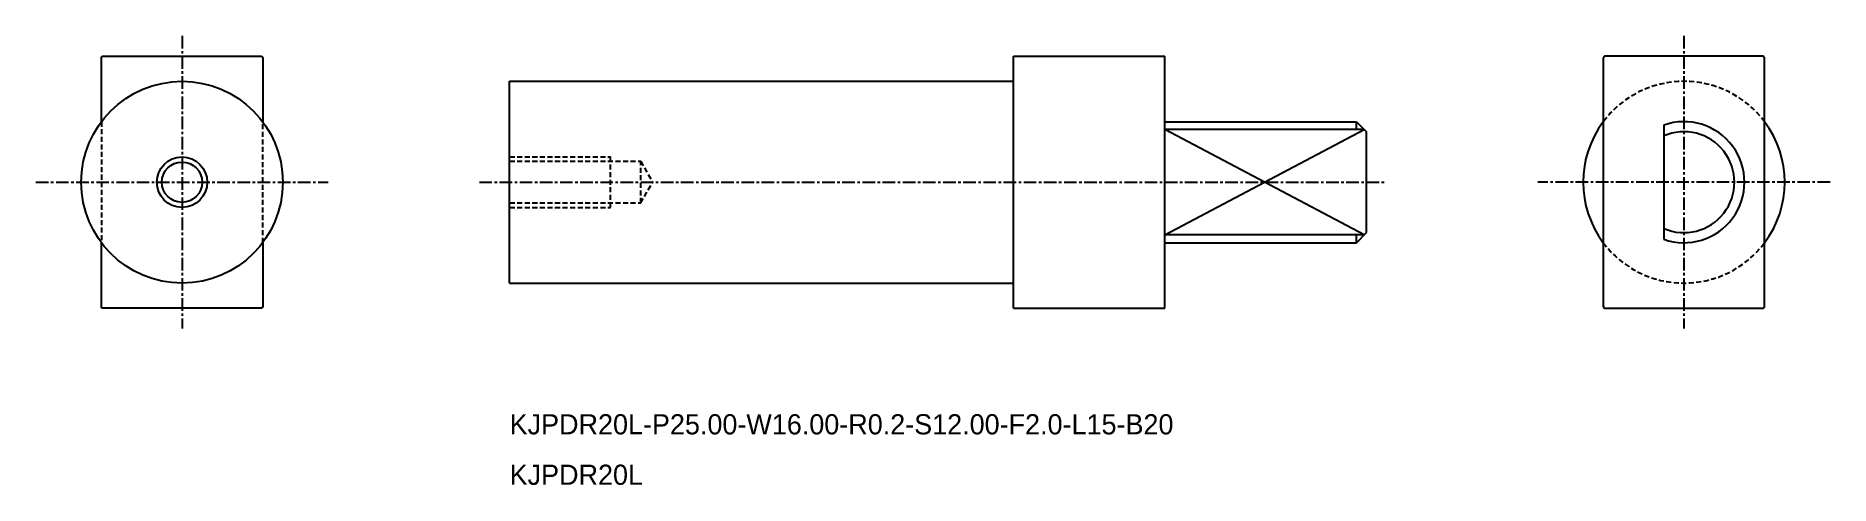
# Model space of a CAD drawing. Extents: x -2363 to -2185, y -1002 to -958.
import ezdxf

# ---------------------------------------------------------------- set-up
doc = ezdxf.new("R2010")
doc.units = 0
doc.linetypes.add('CENTER', pattern=[2, 1.25, -0.25, 0.25, -0.25])
doc.linetypes.add('DASHED', pattern=[0.75, 0.5, -0.25])
doc.layers.get('0').update_dxf_attribs({"linetype": 'CONTINUOUS'})
doc.layers.add('CENTER', color=1, linetype='CENTER')

msp = doc.modelspace()

# ---------------------------------------------------------------- linework, layer by layer
at = {"color": 7, "linetype": 'CONTINUOUS'}
for p, q in [((-2266.43, -959.76), (-2251.43, -959.76)), ((-2266.43, -984.76), (-2266.43, -959.76)), ((-2251.43, -984.76), (-2251.43, -959.76)), ((-2316.43, -962.26), (-2266.43, -962.26)), ((-2316.43, -982.26), (-2316.43, -962.26)), ((-2251.43, -966.26), (-2232.43, -966.26)), ((-2232.43, -966.26), (-2231.43, -967.26)), ((-2232.43, -967.02), (-2232.43, -966.26)), ((-2231.67, -967.02), (-2251.43, -967.02)), ((-2231.43, -977.26), (-2231.43, -967.26)), ((-2201.93, -966.6), (-2201.93, -977.91)), ((-2231.67, -977.49), (-2251.43, -977.49)), ((-2251.43, -978.26), (-2232.43, -978.26)), ((-2232.43, -978.26), (-2231.43, -977.26)), ((-2232.43, -978.26), (-2232.43, -977.49)), ((-2316.43, -982.26), (-2266.43, -982.26)), ((-2266.43, -984.76), (-2251.43, -984.76))]:
    msp.add_line(p, q, dxfattribs=at)
at = {"color": 3, "linetype": 'DASHED'}
for p, q in [((-2356.93, -966.26), (-2356.93, -978.26)), ((-2340.93, -978.26), (-2340.93, -966.26)), ((-2316.43, -969.76), (-2306.43, -969.76)), ((-2306.43, -974.76), (-2306.43, -969.76)), ((-2316.43, -970.19), (-2303.43, -970.19)), ((-2303.43, -970.19), (-2302.24, -972.26)), ((-2303.43, -974.32), (-2303.43, -970.19)), ((-2303.43, -974.32), (-2302.24, -972.26)), ((-2316.43, -974.32), (-2303.43, -974.32)), ((-2316.43, -974.76), (-2306.43, -974.76))]:
    msp.add_line(p, q, dxfattribs=at)
at = {"color": 3, "linetype": 'CONTINUOUS'}
for p, q in [((-2251.43, -977.49), (-2231.67, -967.02)), ((-2231.67, -977.49), (-2251.43, -967.02))]:
    msp.add_line(p, q, dxfattribs=at)
at = {"color": 7, "linetype": 'CONTINUOUS'}
for points in [[(-2356.93, -966.26), (-2356.93, -959.96, -0.414214), (-2356.73, -959.76), (-2341.13, -959.76, -0.414214), (-2340.93, -959.96), (-2340.93, -966.26)], [(-2340.93, -978.26), (-2340.93, -984.56, -0.414214), (-2341.13, -984.76), (-2356.73, -984.76, -0.414214), (-2356.93, -984.56), (-2356.93, -978.26)]]:
    msp.add_lwpolyline(points, format="xyb", dxfattribs=at)
msp.add_lwpolyline([(-2207.73, -984.76), (-2192.13, -984.76, 0.414214), (-2191.93, -984.56), (-2191.93, -959.96, 0.414214), (-2192.13, -959.76), (-2207.73, -959.76, 0.414214), (-2207.93, -959.96), (-2207.93, -984.56, 0.414214)], format="xyb", close=True, dxfattribs=at)
for radius in [10, 2]:
    msp.add_circle((-2348.93, -972.26), radius, dxfattribs=at)
at = {"color": 3, "linetype": 'CONTINUOUS'}
msp.add_circle((-2348.93, -972.26), 2.5, dxfattribs=at)
at = {"color": 3, "linetype": 'DASHED'}
for start, end in [(36.8699, 143.1301), (216.8699, 323.1301)]:
    msp.add_arc((-2199.93, -972.26), 10, start, end, dxfattribs=at)
at = {"color": 7, "linetype": 'CONTINUOUS'}
for radius, start, end in [(10, 143.1301, 216.8699), (6, 250.5288, 109.4712), (10, 323.1301, 36.8699), (5, 246.4218, 113.5782)]:
    msp.add_arc((-2199.93, -972.26), radius, start, end, dxfattribs=at)
at = {"layer": 'CENTER', "color": 1, "linetype": 'CENTER'}
for p, q in [((-2348.93, -957.76), (-2348.93, -986.76)), ((-2199.93, -957.76), (-2199.93, -986.76)), ((-2363.43, -972.26), (-2334.43, -972.26)), ((-2185.43, -972.26), (-2214.43, -972.26))]:
    msp.add_line(p, q, dxfattribs=at)
at = {"layer": 'CENTER'}
msp.add_line((-2319.43, -972.26), (-2229.43, -972.26), dxfattribs=at)

# ---------------------------------------------------------------- texts
at = {"color": 7, "linetype": 'CONTINUOUS'}
for s, p in [('KJPDR20L-P25.00-W16.00-R0.2-S12.00-F2.0-L15-B20', (-2316.43, -997.26)), ('KJPDR20L', (-2316.43, -1002.26))]:
    msp.add_text(s, height=2, dxfattribs=at).set_placement(p)

doc.saveas('drawing.dxf')
